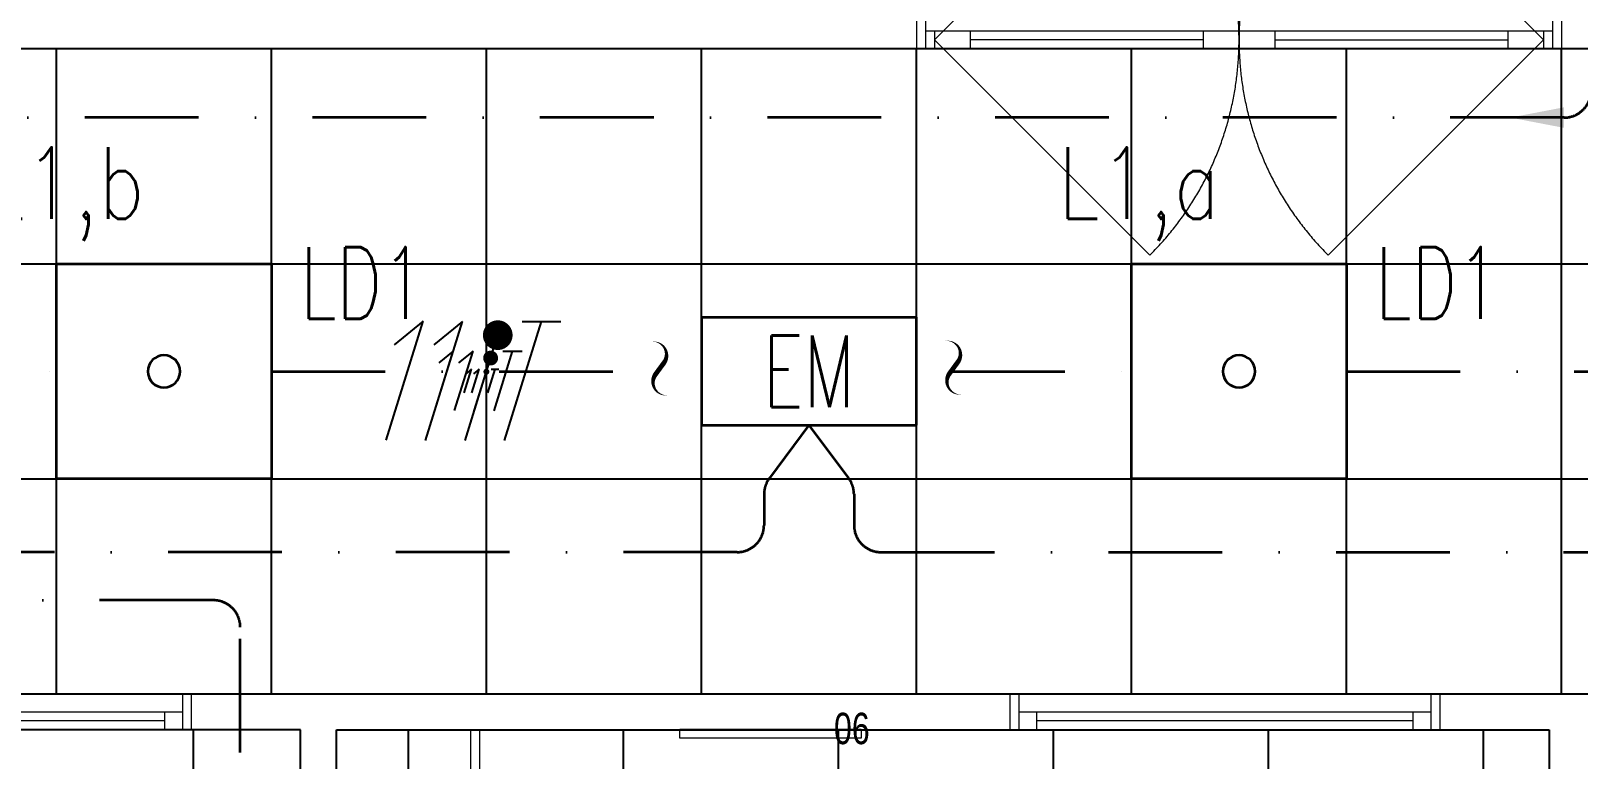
# Model space of a CAD drawing. Header units: inches. Extents: x -12418 to 57169, y -29325 to 19878.
# Drawn here: x 40947 to 45264, y -2929 to -897 of the extents above; entities that cross this region are included whole.
import ezdxf
from ezdxf.enums import TextEntityAlignment as Align

# ---------------------------------------------------------------- set-up
doc = ezdxf.new("R2010")
doc.units = ezdxf.units.IN
doc.header["$LTSCALE"] = 25
doc.header["$MEASUREMENT"] = 0
doc.linetypes.add('00-Ground Floor$0$DASHED', pattern=[0.75, 0.5, -0.25])
doc.linetypes.add('DASHDOT', pattern=[25.4, 12.7, -6.35, 0, -6.35])
doc.layers.get('0').update_dxf_attribs({"color": 8})
for name, color, linetype, lineweight in [('00-Ground Floor$0$72_EGR_EQP_TAG', 142, 'Continuous', 5), ('00-Ground Floor$0$Aluminum', 251, 'Continuous', 5), ('00-Ground Floor$0$LOADING', 253, 'Continuous', 5), ('00-Ground Floor$0$Walls', 251, 'Continuous', 5), ('E-LITE-CIRC', 6, 'Continuous', 25), ('E-LITE-CIRC-NUMB', 6, 'Continuous', 25), ('E-LITE-CLNG', 150, 'Continuous', 35), ('E-LITE-CLNG @ 100', 150, 'Continuous', 35), ('E-LITE-CLNG-CNDT', 6, 'DASHDOT', 35), ('E-LITE-CLNG-CNDT @ 100', 6, 'DASHDOT', 35), ('E-LITE-CTRL', 6, 'Continuous', 25), ('E-LITE-IDEN', 6, 'Continuous', 25), ('E-POWR-WIRE', 6, 'Continuous', 25), ('E-POWR-WIRE @ 100', 6, 'Continuous', 25), ('E-POWR-WIRE @ 20', 6, 'Continuous', 25), ('E-POWR-WIRE @ 50', 6, 'Continuous', 25)]:
    doc.layers.add(name, color=color, linetype=linetype, lineweight=lineweight)
doc.layers.add('00-Ground Floor$0$False Ceiling', color=251, linetype='Continuous')
doc.layers.add('E-LIGHTING CONDUIT', color=6, linetype='Continuous')
doc.styles.add('00-Ground Floor$0$X3G_ENTITY_257CFD', font='swisscl.ttf', dxfattribs={"height": 200})
doc.styles.add('DC_Simplex', font='SIMPLEX.shx', dxfattribs={"width": 0.7})

# ---------------------------------------------------------------- blocks, each defined once
blk = doc.blocks.new('00-Ground Floor$0$GF21027-P')
at = {"layer": '00-Ground Floor$0$LOADING'}
for p, q in [((0.4, 0.4), (-0.4, 0.4)), ((-0.4, 0.4), (-0.4, 0)), ((0.4, 0), (0.4, 0.4)), ((-0.4, 0.025), (0.4, 0.025)), ((-0.4, 0), (0.4, 0))]:
    blk.add_line(p, q, dxfattribs=at)
blk = doc.blocks.new('00-Ground Floor$0$A$C37be4daf')
at = {"layer": '00-Ground Floor$0$Aluminum'}
for p, q in [((1416, 598.2), (216, 598.2)), ((241, 498.2), (241, 598.2)), ((291, 548.2), (291, 598.2)), ((291, 573.2), (1341, 573.2)), ((1341, 548.2), (1341, 598.2)), ((1391, 498.2), (1391, 598.2)), ((1391, 548.2), (241, 548.2)), ((1416, 498.2), (216, 498.2))]:
    blk.add_line(p, q, dxfattribs=at)
at = {"layer": '00-Ground Floor$0$Walls'}
for p, q in [((216, 498.2), (216, 598.2)), ((1416, 498.2), (1416, 598.2))]:
    blk.add_line(p, q, dxfattribs=at)
blk = doc.blocks.new('00-Ground Floor$0$A$Ce9e1c4c3')
at = {"layer": '00-Ground Floor$0$False Ceiling', "color": 254, "linetype": 'Continuous'}
for p, q in [((-51182.1, -947.4, 0), (-87736.7, -947.4, 0)), ((-58982.1, -2747.4), (-58982.1, -947.4)), ((-58382.1, -2747.4), (-58382.1, -947.4)), ((-57782.1, -2747.4), (-57782.1, -947.4)), ((-57182.1, -2747.4), (-57182.1, -947.4)), ((-56582.1, -2747.4), (-56582.1, -947.4)), ((-55982.1, -2747.4), (-55982.1, -947.4)), ((-55382.1, -2747.4), (-55382.1, -947.4)), ((-54782.1, -2747.4), (-54782.1, -947.4)), ((-87736.7, -1547.4), (-51182.1, -1547.4)), ((-87736.7, -2147.4), (-51182.1, -2147.4)), ((-87736.7, -2747.4, 0), (-51182.1, -2747.4, 0)), ((-58600, -6847.4), (-58600, -2847.4)), ((-58000, -6847.4), (-58000, -2847.4)), ((-57400, -6847.4), (-57400, -2847.4)), ((-56800, -6847.4), (-56800, -2847.4)), ((-56200, -6847.4), (-56200, -2847.4)), ((-55600, -6847.4), (-55600, -2847.4)), ((-55000, -6847.4), (-55000, -2847.4))]:
    blk.add_line(p, q, dxfattribs=at)
at = {"layer": '00-Ground Floor$0$False Ceiling', "color": 254}
for p, q in [((-58301, -2847.4, 0), (-62050.5, -2847.4, 0)), ((-58301, -6847.4, 0), (-58301, -2847.4, 0)), ((-58201, -6847.4, 0), (-58201, -2847.4, 0)), ((-58201, -2847.4, 0), (-54817.1, -2847.4, 0)), ((-54817.1, -2847.4, 0), (-54817.1, -6847.4, 0))]:
    blk.add_line(p, q, dxfattribs=at)
blk = doc.blocks.new('00-Ground Floor')
at = {"layer": '00-Ground Floor$0$Aluminum', "linetype": '00-Ground Floor$0$DASHED', "ltscale": 300}
for p, q in [((43467.9, -922.4, 0), (44069, -321.4, 0)), ((45167.9, -922.4, 0), (44566.9, -321.4, 0)), ((43467.9, -922.4, 0), (44069, -1523.5, 0)), ((45167.9, -922.4, 0), (44566.9, -1523.5, 0))]:
    blk.add_line(p, q, dxfattribs=at)
at = {"layer": '00-Ground Floor$0$Aluminum'}
for p, q in [((43442.9, -847.4, 0), (43442.9, -947.4, 0)), ((45192.9, -847.4, 0), (45192.9, -947.4, 0)), ((43442.9, -897.4, 0), (45192.9, -897.4, 0)), ((43467.9, -897.4, 0), (43467.9, -947.4, 0)), ((43567.9, -897.4, 0), (43567.9, -947.4, 0)), ((44217.9, -897.4, 0), (44217.9, -947.4, 0)), ((44317.9, -897.4, 0), (44317.9, -947.4, 0)), ((44417.9, -897.4, 0), (44417.9, -947.4, 0)), ((45067.9, -897.4, 0), (45067.9, -947.4, 0)), ((45167.9, -897.4, 0), (45167.9, -947.4, 0)), ((43417.9, -947.4, 0), (45217.9, -947.4, 0)), ((44217.9, -922.4, 0), (43567.9, -922.4, 0)), ((44417.9, -922.4, 0), (45067.9, -922.4, 0))]:
    blk.add_line(p, q, dxfattribs=at)
at = {"layer": '00-Ground Floor$0$Aluminum', "linetype": '00-Ground Floor$0$DASHED', "ltscale": 300}
for centre, start, end in [((43467.9, -922.4, 0), 315, 45), ((45167.9, -922.4, 0), 135, 225)]:
    blk.add_arc(centre, 850, start, end, dxfattribs=at)
at = {"layer": '00-Ground Floor$0$LOADING', "elevation": 0}
blk.add_lwpolyline([(42757.3, -2870.6), (42757.3, -2845.6), (43263.3, -2845.6), (43263.3, -2870.6), (42757.3, -2870.6)], dxfattribs=at)
at = {"layer": '00-Ground Floor$0$Walls'}
for p, q in [((43417.9, -847.4, 0), (43417.9, -947.4, 0)), ((45217.9, -847.4, 0), (45217.9, -947.4, 0)), ((17732.9, -947.4, 0), (43417.9, -947.4, 0)), ((45217.9, -947.4, 0), (45935.8, -947.4)), ((37849.5, -2747.4, 0), (49047.9, -2747.4, 0)), ((37949.5, -2847.4, 0), (41699, -2847.4, 0)), ((41699, -2847.4), (41699, -5593.9)), ((41799, -2847.4, 0), (41799, -6847.4)), ((41799, -2847.4, 0), (45182.9, -2847.4, 0)), ((45182.9, -2847.4, 0), (45182.9, -6847.4, 0))]:
    blk.add_line(p, q, dxfattribs=at)
at = {"rotation": 180}
for p in [(41610.2, -2249.2, 0), (45094.1, -2249.2, 0)]:
    blk.add_blockref('00-Ground Floor$0$A$C37be4daf', p, dxfattribs=at)
at = {"layer": '00-Ground Floor$0$False Ceiling', "color": 254}
blk.add_blockref('00-Ground Floor$0$A$Ce9e1c4c3', (100000, 0), dxfattribs=at)
at = {"layer": '00-Ground Floor$0$LOADING', "color": 1, "xscale": 1000, "yscale": 1000, "zscale": 1000, "rotation": 90.00000002091177}
blk.add_blockref('00-Ground Floor$0$GF21027-P', (42199, -3247.4, 0), dxfattribs=at)
at = {"layer": '00-Ground Floor$0$72_EGR_EQP_TAG', "insert": (43237.4, -2800.1, 0), "char_height": 87.47, "attachment_point": 2, "style": '00-Ground Floor$0$X3G_ENTITY_257CFD'}
blk.add_mtext('06', dxfattribs=at)
blk = doc.blocks.new('DC_LT-CL-Emergency')
blk.add_lwpolyline([(3, -1.5), (3, 1.5), (-3, 1.5), (-3, -1.5)], close=True)
at = {"style": 'DC_Simplex', "width": 0.7}
blk.add_text('EM', height=2, rotation=360, dxfattribs=at).set_placement((0, 0), align=Align.MIDDLE_CENTER)
at = {"layer": 'E-LITE-CTRL', "style": 'DC_Simplex', "width": 0.7, "flags": 8}
blk.add_attdef('CONTROL', (4.739, -1.5), '', height=2, rotation=360, dxfattribs=at)
blk = doc.blocks.new('CD-CUT')
at = {"linetype": 'Continuous'}
blk.add_lwpolyline([(-30.4, 100, 0, 1.75, 0), (-13.9, 97.3, 1.75, 17.5, -0.545095), (15.4, 21.1, 17.5, 17.5, 0), (-15.4, -21.1, 17.5, 1.75, 0.545095), (13.9, -97.3, 1.75, 0, 0), (30.4, -100, 0, 0, 0)], format="xyseb", dxfattribs=at)
blk = doc.blocks.new('*U61')
blk.add_lwpolyline([(-300, 300), (-300, -300), (300, -300), (300, 300)], close=True)
blk.add_circle((0, 0), 45)
at = {"layer": 'E-LITE-CIRC-NUMB', "style": 'DC_Simplex', "width": 0.7, "flags": 8}
blk.add_attdef('CIRCUIT', text='', height=200, rotation=0, dxfattribs=at).set_placement((-473.9, 300), align=Align.RIGHT)
at = {"layer": 'E-LITE-CTRL', "style": 'DC_Simplex', "width": 0.7, "flags": 8}
blk.add_attdef('CONTROL', (1118.9, -935), '', height=200, rotation=360, dxfattribs=at)
at = {"layer": 'E-LITE-IDEN', "style": 'DC_Simplex', "width": 0.7, "flags": 8}
blk.add_attdef('TYPE', (-380, 146.8), '', height=200, rotation=360, dxfattribs=at)
blk = doc.blocks.new('*U12')
blk.add_hatch(color=256).paths.add_polyline_path([(0, -0.287), (1.5, 0), (0, 0.287)])
blk = doc.blocks.new('*U84')
for p, q in [((-2.719, -1.655), (-1.689, 1.665)), ((-1.689, 1.665), (-2.491, 1.006)), ((-1.617, -1.658), (-0.587, 1.663)), ((-0.587, 1.663), (-1.389, 1.004)), ((-0.515, -1.66), (0.515, 1.66)), ((0.587, -1.663), (1.617, 1.658)), ((1.078, 1.659), (2.157, 1.657))]:
    blk.add_line(p, q)
at = {"const_width": 0.414}
blk.add_lwpolyline([(0.19, 1.278, 1), (0.604, 1.277, 1)], format="xyb", close=True, dxfattribs=at)
blk = doc.blocks.new('*U561')
at = {"layer": 'E-POWR-WIRE @ 100', "xscale": 100, "yscale": 100, "zscale": 100}
blk.add_blockref('*U84', (42209.7, -1874.1), dxfattribs=at)
at = {"layer": 'E-POWR-WIRE @ 20', "xscale": 20, "yscale": 20, "zscale": 20}
blk.add_blockref('*U84', (42209.7, -1874.1), dxfattribs=at)
at = {"layer": 'E-POWR-WIRE @ 50', "xscale": 50, "yscale": 50, "zscale": 50}
blk.add_blockref('*U84', (42209.7, -1874.1), dxfattribs=at)

msp = doc.modelspace()

# ---------------------------------------------------------------- linework, layer by layer
at = {"layer": 'E-LITE-CLNG-CNDT'}
msp.add_lwpolyline([(45300, 0), (45300, -1064.2, -0.414214), (45225, -1139.2), (19434.9, -1139.2, 0.414214), (19359.9, -1214.2), (19359.9, -2847.4)], format="xyb", dxfattribs=at)
for points in [[(38617.9, -1847.4), (41017.9, -1847.4)], [(41617.9, -1847.4), (42695.7, -1847.4)], [(43514.3, -1847.4), (44017.9, -1847.4)], [(44617.9, -1847.4), (47017.9, -1847.4)]]:
    msp.add_lwpolyline(points, dxfattribs=at)
at = {"layer": 'E-LITE-CLNG-CNDT', "color": 1}
for points in [[(43117.9, -1997.4), (43228.5, -2145.4, -0.161846), (43243.5, -2190.3), (43243.5, -2276.8, 0.414214), (43318.5, -2351.8), (48620.1, -2351.8, 0.414214), (48695.1, -2276.8), (48695.1, -2079.6, -0.129298), (48704.8, -2042.7), (48814.8, -1847.9)], [(43117.9, -1997.4), (43007.3, -2145.4, 0.161846), (42992.4, -2190.3), (42992.4, -2276.8, -0.414214), (42917.4, -2351.8), (37318.5, -2351.8, -0.414214), (37243.5, -2276.8), (37243.5, -2215.3, 0.161846), (37228.5, -2170.4), (37117.9, -2022.4)]]:
    msp.add_lwpolyline(points, format="xyb", dxfattribs=at)
at = {"layer": 'E-LITE-CLNG-CNDT', "elevation": 0}
msp.add_lwpolyline([(44016.8, -9600), (44016.8, -9412.3, 0.414214), (43941.8, -9337.3), (41606, -9337.3, -0.414214), (41531, -9262.3), (41531, -2561.2, 0.414214), (41456, -2486.2), (19465.1, -2486.2, 0.414214), (19390.1, -2561.2), (19390.1, -2847.4)], format="xyb", dxfattribs=at)

# ---------------------------------------------------------------- block references
at = {"layer": 'E-LIGHTING CONDUIT', "xscale": 0.762, "yscale": 0.762, "zscale": 0.762}
for p in [(42701.5, -1839.4), (43521.7, -1837.2)]:
    msp.add_blockref('CD-CUT', p, dxfattribs=at)
at = {"layer": 'E-LITE-CLNG'}
ref = msp.add_blockref('*U61', (41317.9, -1847.4), dxfattribs=dict(at, xscale=-1))
ref.add_attrib('TYPE', 'LD1', (41697.9, -1700.6), dxfattribs={"layer": 'E-LITE-IDEN', "height": 200, "rotation": 0, "style": 'DC_Simplex', "width": 0.7, "flags": 8})
ref = msp.add_blockref('*U61', (44317.9, -1847.4), dxfattribs=dict(at, xscale=-1))
ref.add_attrib('TYPE', 'LD1', (44697.9, -1700.6), dxfattribs={"layer": 'E-LITE-IDEN', "height": 200, "rotation": 0, "style": 'DC_Simplex', "width": 0.7, "flags": 8})
at = {"layer": 'E-LITE-CLNG @ 100', "xscale": 100, "yscale": 100, "zscale": 100}
msp.add_blockref('DC_LT-CL-Emergency', (43117.9, -1847.4), dxfattribs=at)
at = {"layer": 'E-LITE-CLNG-CNDT'}
msp.add_blockref('00-Ground Floor', (0, 0), dxfattribs=at)
at = {"layer": 'E-LITE-CLNG-CNDT @ 100', "xscale": 100, "yscale": 100, "zscale": 100, "rotation": 180}
msp.add_blockref('*U12', (45225, -1139.2), dxfattribs=at)
at = {"layer": 'E-POWR-WIRE'}
msp.add_blockref('*U561', (0, 0), dxfattribs=at)

# ---------------------------------------------------------------- texts
at = {"layer": 'E-LITE-CIRC', "style": 'DC_Simplex', "width": 0.8}
for s, p in [('L1,b', (40812.5, -1421.9)), ('L1,a', (43812.5, -1421.9))]:
    msp.add_text(s, height=200, rotation=0, dxfattribs=at).set_placement(p)

doc.saveas('drawing.dxf')
